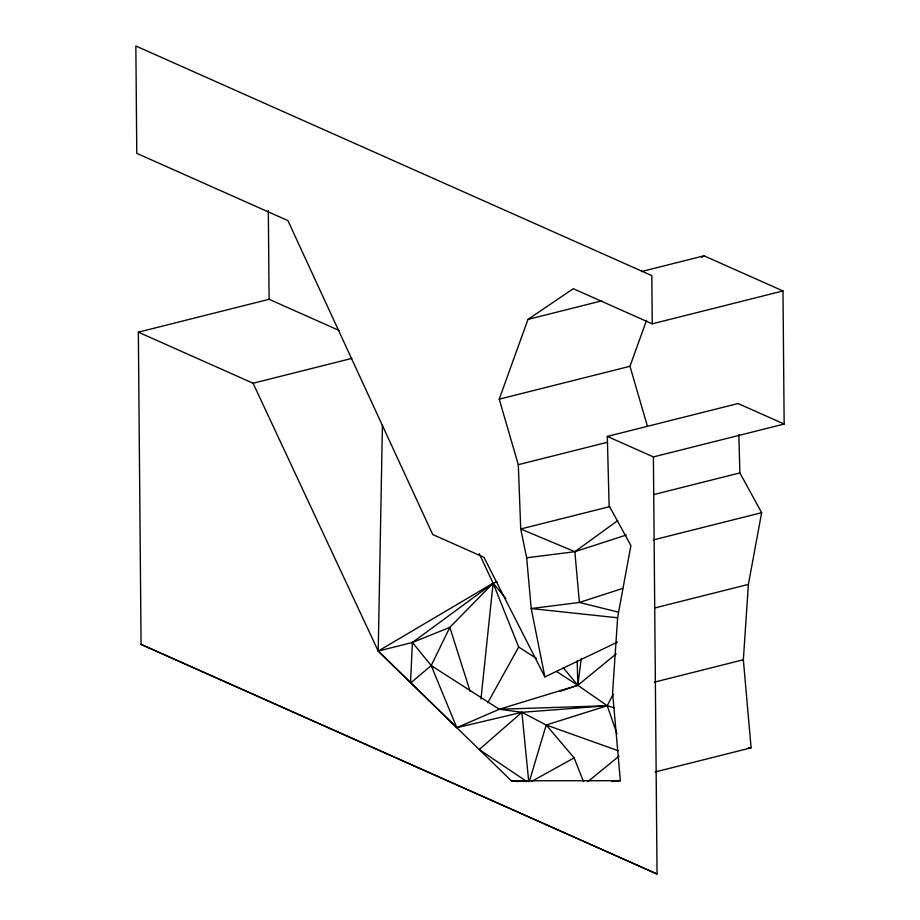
<?xml version="1.0" encoding="UTF-8"?>
<svg xmlns="http://www.w3.org/2000/svg" width="920" height="920" viewBox="0 0 920 920"><rect width="100%" height="100%" fill="white"/><g stroke="black" fill="none" stroke-linecap="round" stroke-linejoin="round"><path stroke-width="1.38" d="M382.433 424.822L378.212 651.072L456.803 727.674L521.881 712.321L607.257 705.744L614.111 707.744M410.515 682.744L412.413 642.47L493.108 583.176L497.179 581.831M655.132 771.96L751.111 747.822L743.348 659.766L748.397 584.407L761.645 512.693L739.875 472.914L738.875 434.688M480.976 698.844L493.108 583.176L479.251 553.667M581.29 658.421L577.817 685.296L607.257 705.744L616.952 733.849M529.287 781.597L546.204 724.994L607.257 705.744L613.042 694.324M617.435 642.102L544.893 676.913L531.219 608.557L526.665 557.796L520.731 529L518.293 464.68L499.226 399.165L527.965 319.401L573.286 288.696L652.245 323.828L782.989 290.95L784.15 424.039L653.407 456.918L607.315 436.413L609.12 505.793L630.901 545.572L617.654 617.285L612.594 692.645L620.356 780.7L612.099 781.54M647.45 426.339L629.981 366.286L646.542 320.321M487.796 702.731L518.684 647.013L493.108 583.176L378.212 651.072L253.08 383.237L138.345 332.178L141.07 644.345L657.041 873.966L653.407 456.918M410.815 682.847L431.204 665.574L449.834 627.359L493.108 583.176L505.862 598.552M616.216 653.844L577.817 685.296L560.188 691.276M587.903 781.597L618.976 756.217M526.665 557.796L574.851 551.701L617.814 520.547M701.707 257.393L704.03 255.817L782.989 290.95M531.392 781.551L574.126 757.884L583.533 781.678M577.219 660.894L577.817 685.296L499.296 709.251L456.803 727.674L431.204 665.574L412.413 642.47L378.212 651.072L511.301 780.781L518.063 781.609M412.413 642.47L449.834 627.359L470.2 691.529M609.753 506.621L520.731 529L574.851 551.701L626.29 535.014M622.713 588.409L579.393 602.462L531.219 608.557L617.745 617.803M138.345 332.178L269.089 299.299L339.491 330.625M641.447 271.561L704.03 255.817M253.08 383.237L351.831 358.397M527.965 319.401L601.68 300.863M499.226 399.165L629.981 366.286M607.315 436.413L738.058 403.535L784.15 424.039M518.293 464.68L607.315 442.29M653.637 494.603L739.875 472.914M653.154 539.971L761.645 512.693M655.201 607.844L748.397 584.407M654.327 682.157L743.348 659.766M748.236 747.925L751.111 747.822M433.113 667.702L431.204 665.574L499.296 709.251L607.257 705.744M620.356 780.7L511.301 780.781L526.803 781.529M499.296 709.251L521.881 712.321L546.204 724.994L618.091 750.685M618.447 612.156L579.393 602.462L574.851 551.701M140.932 644.391L656.903 874M518.684 647.013L536.429 658.501M556.531 671.519L577.817 685.296L563.235 667.736M526.516 781.356L479.251 749.547L521.881 712.321L528.735 781.529M546.204 724.994L574.126 757.884M544.893 676.913L483.943 557.313L432.722 534.52L287.902 220.605L136.781 153.352L135.849 46L651.82 275.609L652.245 323.828M268.318 210.599L269.089 299.299"/></g></svg>
